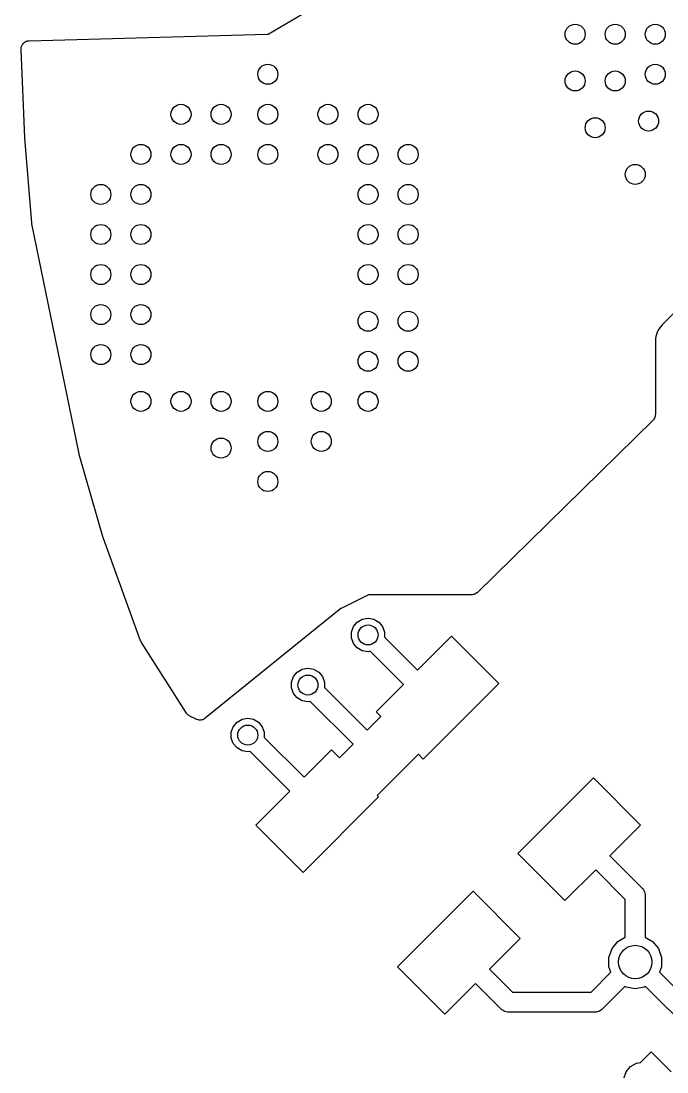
# Model space of a CAD drawing. Extents: x 76 to 124.9, y -113.7 to -66.
# Drawn here: x 76.11 to 85.78, y -105.65 to -89.9 of the extents above; entities that cross this region are included whole.
import ezdxf

# ---------------------------------------------------------------- set-up
doc = ezdxf.new("R2010")
doc.units = 0
doc.header["$MEASUREMENT"] = 0
doc.layers.add('BLACK', color=7, linetype='CONTINUOUS')

msp = doc.modelspace()

# ---------------------------------------------------------------- linework, layer by layer
at = {"layer": 'Black'}
for p, q in [((79.806, -90.0965), (81.5955, -89.0438)), ((76.1473, -90.228), (76.1558, -90.2227)), ((76.1558, -90.2227), (76.1632, -90.216)), ((76.1632, -90.216), (76.1742, -90.2115)), ((76.1742, -90.2115), (76.1843, -90.2053)), ((76.1843, -90.2053), (76.1941, -90.2033)), ((76.1941, -90.2033), (76.2034, -90.1994)), ((76.2034, -90.1994), (76.2152, -90.1989)), ((76.2152, -90.1989), (76.2268, -90.1966)), ((76.2268, -90.1966), (79.7912, -90.1002)), ((79.7912, -90.1002), (79.8015, -90.0985)), ((79.8015, -90.0985), (79.806, -90.0965)), ((76.1053, -90.3267), (76.1069, -90.315)), ((76.1605, -91.6512), (76.1053, -90.3267)), ((76.1065, -90.3032), (76.1097, -90.2936)), ((76.1069, -90.315), (76.1065, -90.3032)), ((76.1097, -90.2936), (76.111, -90.2837)), ((76.111, -90.2837), (76.1165, -90.2732)), ((76.1165, -90.2732), (76.1203, -90.262)), ((76.1203, -90.262), (76.1265, -90.2541)), ((76.1265, -90.2541), (76.1312, -90.2452)), ((76.1312, -90.2452), (76.1399, -90.2373)), ((76.1399, -90.2373), (76.1473, -90.228)), ((76.161, -91.6538), (76.1605, -91.6512)), ((76.1608, -91.6565), (76.161, -91.6538)), ((76.2673, -92.9246), (76.1608, -91.6565)), ((87.3027, -92.8538), (85.7075, -94.4489)), ((76.2692, -92.9318), (76.2673, -92.9246)), ((76.2694, -92.9392), (76.2692, -92.9318)), ((76.9744, -96.3859), (76.2694, -92.9392)), ((85.7075, -94.4489), (85.6836, -94.4781)), ((85.6087, -94.6293), (85.6053, -94.6626)), ((85.6187, -94.5976), (85.6087, -94.6293)), ((85.6188, -94.5969), (85.6187, -94.5976)), ((85.6191, -94.5963), (85.6188, -94.5969)), ((85.6289, -94.5644), (85.6191, -94.5963)), ((85.6449, -94.5352), (85.6289, -94.5644)), ((85.6452, -94.5345), (85.6449, -94.5352)), ((85.6456, -94.534), (85.6452, -94.5345)), ((85.6614, -94.5046), (85.6456, -94.534)), ((85.6828, -94.4791), (85.6614, -94.5046)), ((85.6831, -94.4785), (85.6828, -94.4791)), ((85.6836, -94.4781), (85.6831, -94.4785)), ((85.6051, -94.6639), (85.601, -94.7008)), ((85.601, -94.7008), (85.601, -95.7985)), ((85.6053, -94.6626), (85.6051, -94.6632)), ((85.6051, -94.6632), (85.6051, -94.6639)), ((85.5635, -95.8877), (82.9365, -98.4642)), ((85.5671, -95.8827), (85.5635, -95.8877)), ((85.5718, -95.8788), (85.5671, -95.8827)), ((85.5796, -95.8652), (85.5718, -95.8788)), ((85.5888, -95.8524), (85.5796, -95.8652)), ((85.5904, -95.8465), (85.5888, -95.8524)), ((85.5935, -95.8412), (85.5904, -95.8465)), ((85.5962, -95.8257), (85.5935, -95.8412)), ((85.6004, -95.8106), (85.5962, -95.8257)), ((85.601, -95.7985), (85.5999, -95.8045)), ((85.5999, -95.8045), (85.6004, -95.8106)), ((76.9762, -96.3904), (76.9744, -96.3859)), ((76.9767, -96.3953), (76.9762, -96.3904)), ((77.3357, -97.6473), (76.9767, -96.3953)), ((77.3376, -97.6512), (77.3357, -97.6473)), ((77.3384, -97.6555), (77.3376, -97.6512)), ((77.8953, -99.1871), (77.3384, -97.6555)), ((81.2949, -98.5025), (80.9061, -98.697)), ((81.2972, -98.5017), (81.2949, -98.5025)), ((81.3088, -98.5), (81.2972, -98.5017)), ((82.8489, -98.5), (81.3088, -98.5)), ((82.8538, -98.4992), (82.8489, -98.5)), ((82.8586, -98.4996), (82.8538, -98.4992)), ((82.875, -98.4954), (82.8586, -98.4996)), ((82.8917, -98.4925), (82.875, -98.4954)), ((82.8959, -98.49), (82.8917, -98.4925)), ((82.9007, -98.4888), (82.8959, -98.49)), ((82.9146, -98.4792), (82.9007, -98.4888)), ((82.9293, -98.4708), (82.9146, -98.4792)), ((82.9324, -98.467), (82.9293, -98.4708)), ((82.9365, -98.4642), (82.9324, -98.467)), ((80.8947, -98.7043), (78.8626, -100.349)), ((80.9061, -98.697), (80.8947, -98.7043)), ((81.1387, -98.9078), (81.2142, -98.8642)), ((81.2142, -98.8642), (81.3, -98.849)), ((81.3, -98.849), (81.3858, -98.8642)), ((81.3858, -98.8642), (81.4613, -98.9078)), ((81.0529, -99.0564), (81.0827, -98.9745)), ((81.0827, -98.9745), (81.1387, -98.9078)), ((81.4613, -98.9078), (81.5173, -98.9745)), ((81.5173, -98.9745), (81.5471, -99.0564)), ((77.9021, -99.1989), (77.8953, -99.1871)), ((81.0529, -99.1436), (81.0529, -99.0564)), ((81.0827, -99.2255), (81.0529, -99.1436)), ((81.5471, -99.0564), (81.5471, -99.135)), ((81.5471, -99.135), (82.0419, -99.6297)), ((82.0419, -99.6297), (82.5515, -99.1201)), ((82.5515, -99.1201), (83.2586, -99.8272)), ((77.9073, -99.2115), (77.9021, -99.1989)), ((78.5814, -100.271), (77.9073, -99.2115)), ((81.1387, -99.2922), (81.0827, -99.2255)), ((81.2142, -99.3358), (81.1387, -99.2922)), ((81.3, -99.351), (81.2142, -99.3358)), ((81.333, -99.3451), (81.3, -99.351)), ((81.8297, -99.8419), (81.333, -99.3451)), ((80.1827, -99.7245), (80.2387, -99.6578)), ((80.2387, -99.6578), (80.3142, -99.6142)), ((80.3142, -99.6142), (80.4, -99.599)), ((80.4, -99.599), (80.4858, -99.6142)), ((80.4858, -99.6142), (80.5613, -99.6578)), ((80.5613, -99.6578), (80.6173, -99.7245)), ((80.1529, -99.8064), (80.1827, -99.7245)), ((80.1529, -99.8936), (80.1529, -99.8064)), ((80.6173, -99.7245), (80.6471, -99.8064)), ((80.6471, -99.8064), (80.6471, -99.885)), ((83.2586, -99.8272), (82.1272, -100.959)), ((80.1827, -99.9755), (80.1529, -99.8936)), ((80.2387, -100.042), (80.1827, -99.9755)), ((80.6471, -99.885), (81.2876, -100.525)), ((81.4201, -100.251), (81.8297, -99.8419)), ((80.3142, -100.086), (80.2387, -100.042)), ((80.4, -100.101), (80.3142, -100.086)), ((80.433, -100.095), (80.4, -100.101)), ((81.0754, -100.738), (80.433, -100.095)), ((78.5895, -100.28), (78.5814, -100.271)), ((78.5961, -100.29), (78.5895, -100.28)), ((78.604, -100.296), (78.5961, -100.29)), ((78.6107, -100.303), (78.604, -100.296)), ((81.4908, -100.322), (81.4201, -100.251)), ((78.6214, -100.308), (78.6107, -100.303)), ((78.631, -100.315), (78.6214, -100.308)), ((78.728, -100.364), (78.631, -100.315)), ((78.7339, -100.366), (78.728, -100.364)), ((78.7391, -100.369), (78.7339, -100.366)), ((78.7545, -100.372), (78.7391, -100.369)), ((78.7696, -100.376), (78.7545, -100.372)), ((78.7757, -100.376), (78.7696, -100.376)), ((78.7817, -100.377), (78.7757, -100.376)), ((78.7972, -100.375), (78.7817, -100.377)), ((78.813, -100.374), (78.7972, -100.375)), ((78.8186, -100.371), (78.813, -100.374)), ((78.8246, -100.37), (78.8186, -100.371)), ((78.8384, -100.363), (78.8246, -100.37)), ((78.8528, -100.357), (78.8384, -100.363)), ((78.8572, -100.352), (78.8528, -100.357)), ((78.8626, -100.349), (78.8572, -100.352)), ((79.2827, -100.475), (79.3387, -100.408)), ((79.3387, -100.408), (79.4142, -100.364)), ((79.4142, -100.364), (79.5, -100.349)), ((79.5, -100.349), (79.5858, -100.364)), ((79.5858, -100.364), (79.6613, -100.408)), ((79.6613, -100.408), (79.7173, -100.475)), ((81.2876, -100.525), (81.4908, -100.322)), ((79.2529, -100.556), (79.2827, -100.475)), ((79.2529, -100.644), (79.2529, -100.556)), ((79.7173, -100.475), (79.7471, -100.556)), ((79.7471, -100.556), (79.7471, -100.635)), ((79.2827, -100.725), (79.2529, -100.644)), ((79.3387, -100.792), (79.2827, -100.725)), ((79.7471, -100.635), (80.3419, -101.23)), ((80.8722, -100.941), (81.0754, -100.738)), ((79.4142, -100.836), (79.3387, -100.792)), ((79.5, -100.851), (79.4142, -100.836)), ((79.533, -100.845), (79.5, -100.851)), ((80.1297, -101.442), (79.533, -100.845)), ((80.3419, -101.23), (80.7515, -100.82)), ((80.7515, -100.82), (80.8722, -100.941)), ((82.0565, -100.888), (81.7472, -101.197)), ((82.1272, -100.959), (82.0565, -100.888)), ((81.7472, -101.197), (81.4379, -101.506)), ((83.5414, -102.373), (84.6728, -101.241)), ((84.6728, -101.241), (85.3799, -101.949)), ((79.6201, -101.951), (80.1297, -101.442)), ((81.4586, -101.527), (80.3272, -102.659)), ((81.4379, -101.506), (81.4586, -101.527)), ((80.3272, -102.659), (79.6201, -101.951)), ((85.3799, -101.949), (84.9203, -102.408)), ((84.2485, -103.08), (83.5414, -102.373)), ((84.9203, -102.408), (85.4061, -102.894)), ((84.7081, -102.62), (84.2485, -103.08)), ((85.15, -103.062), (84.7081, -102.62)), ((81.7414, -104.073), (82.8728, -102.941)), ((82.8728, -102.941), (83.5799, -103.649)), ((85.4061, -102.894), (85.4099, -102.899)), ((85.4099, -102.899), (85.4149, -102.904)), ((85.4149, -102.904), (85.4247, -102.921)), ((85.4247, -102.921), (85.4359, -102.937)), ((85.4359, -102.937), (85.4377, -102.943)), ((85.4377, -102.943), (85.441, -102.949)), ((85.441, -102.949), (85.4444, -102.968)), ((85.4444, -102.968), (85.4494, -102.987)), ((85.15, -103.63), (85.15, -103.062)), ((85.4494, -102.987), (85.4489, -102.994)), ((85.4489, -102.994), (85.45, -103)), ((85.45, -103), (85.45, -103.63)), ((83.5799, -103.649), (83.1203, -104.108)), ((84.9523, -103.799), (85.0419, -103.692)), ((85.0419, -103.692), (85.15, -103.63)), ((85.45, -103.63), (85.5581, -103.692)), ((85.5581, -103.692), (85.6477, -103.799)), ((84.9046, -103.93), (84.9523, -103.799)), ((85.6477, -103.799), (85.6954, -103.93)), ((82.4485, -104.78), (81.7414, -104.073)), ((84.9046, -104.07), (84.9046, -103.93)), ((84.9349, -104.153), (84.9046, -104.07)), ((85.6954, -104.07), (85.6651, -104.153)), ((85.6954, -103.93), (85.6954, -104.07)), ((83.1203, -104.108), (83.4621, -104.45)), ((84.6379, -104.45), (84.9349, -104.153)), ((85.6651, -104.153), (86.4143, -104.902)), ((82.9081, -104.32), (82.4485, -104.78)), ((83.2939, -104.706), (82.9081, -104.32)), ((85.145, -104.367), (84.8061, -104.706)), ((85.1627, -104.377), (85.145, -104.367)), ((85.3, -104.402), (85.1627, -104.377)), ((85.4373, -104.377), (85.3, -104.402)), ((85.455, -104.367), (85.4373, -104.377)), ((86.142, -105.054), (85.455, -104.367)), ((83.4621, -104.45), (84.6379, -104.45)), ((83.2993, -104.71), (83.2939, -104.706)), ((84.8061, -104.706), (84.8007, -104.71)), ((83.3036, -104.715), (83.2993, -104.71)), ((83.3206, -104.725), (83.3036, -104.715)), ((83.3366, -104.736), (83.3206, -104.725)), ((83.343, -104.738), (83.3366, -104.736)), ((83.3487, -104.741), (83.343, -104.738)), ((83.368, -104.744), (83.3487, -104.741)), ((83.3869, -104.749), (83.368, -104.744)), ((83.3935, -104.749), (83.3869, -104.749)), ((83.4, -104.75), (83.3935, -104.749)), ((84.7, -104.75), (83.4, -104.75)), ((84.7065, -104.749), (84.7, -104.75)), ((84.7131, -104.749), (84.7065, -104.749)), ((84.732, -104.744), (84.7131, -104.749)), ((84.7513, -104.741), (84.732, -104.744)), ((84.757, -104.738), (84.7513, -104.741)), ((84.7634, -104.736), (84.757, -104.738)), ((84.7794, -104.725), (84.7634, -104.736)), ((84.7964, -104.715), (84.7794, -104.725)), ((84.8007, -104.71), (84.7964, -104.715)), ((85.3788, -105.503), (85.5372, -105.344)), ((85.5372, -105.344), (85.838, -105.645)), ((85.1269, -105.743), (85.1625, -105.645)), ((85.1625, -105.645), (85.2295, -105.565)), ((85.2295, -105.565), (85.3197, -105.513)), ((85.3197, -105.513), (85.3788, -105.503))]:
    msp.add_line(p, q, dxfattribs=at)
for centre, radius in [((84.4, -90.1), 0.15), ((85, -90.1), 0.15), ((85.6, -90.1), 0.15), ((79.8, -90.7), 0.15), ((84.4, -90.8), 0.15), ((85, -90.8), 0.15), ((85.6, -90.7), 0.15), ((78.5, -91.3), 0.15), ((79.1, -91.3), 0.15), ((79.8, -91.3), 0.15), ((80.7, -91.3), 0.15), ((81.3, -91.3), 0.15), ((85.5, -91.4), 0.15), ((84.7, -91.5), 0.15), ((77.9, -91.9), 0.15), ((78.5, -91.9), 0.15), ((79.1, -91.9), 0.15), ((79.8, -91.9), 0.15), ((80.7, -91.9), 0.15), ((81.3, -91.9), 0.15), ((81.9, -91.9), 0.15), ((85.3, -92.2), 0.15), ((77.3, -92.5), 0.15), ((77.9, -92.5), 0.15), ((81.3, -92.5), 0.15), ((81.9, -92.5), 0.15), ((77.3, -93.1), 0.15), ((77.9, -93.1), 0.15), ((81.3, -93.1), 0.15), ((81.9, -93.1), 0.15), ((77.3, -93.7), 0.15), ((77.9, -93.7), 0.15), ((81.3, -93.7), 0.15), ((81.9, -93.7), 0.15), ((77.3, -94.3), 0.15), ((77.9, -94.3), 0.15), ((81.3, -94.4), 0.15), ((81.9, -94.4), 0.15), ((77.3, -94.9), 0.15), ((77.9, -94.9), 0.15), ((81.3, -95), 0.15), ((81.9, -95), 0.15), ((77.9, -95.6), 0.15), ((78.5, -95.6), 0.15), ((79.1, -95.6), 0.15), ((79.8, -95.6), 0.15), ((80.6, -95.6), 0.15), ((81.3, -95.6), 0.15), ((79.1, -96.3), 0.15), ((79.8, -96.2), 0.15), ((80.6, -96.2), 0.15), ((79.8, -96.8), 0.15), ((81.3, -99.1), 0.15), ((80.4, -99.85), 0.15), ((79.5, -100.6), 0.15), ((85.3, -104), 0.25)]:
    msp.add_circle(centre, radius, dxfattribs=at)

doc.saveas('drawing.dxf')
